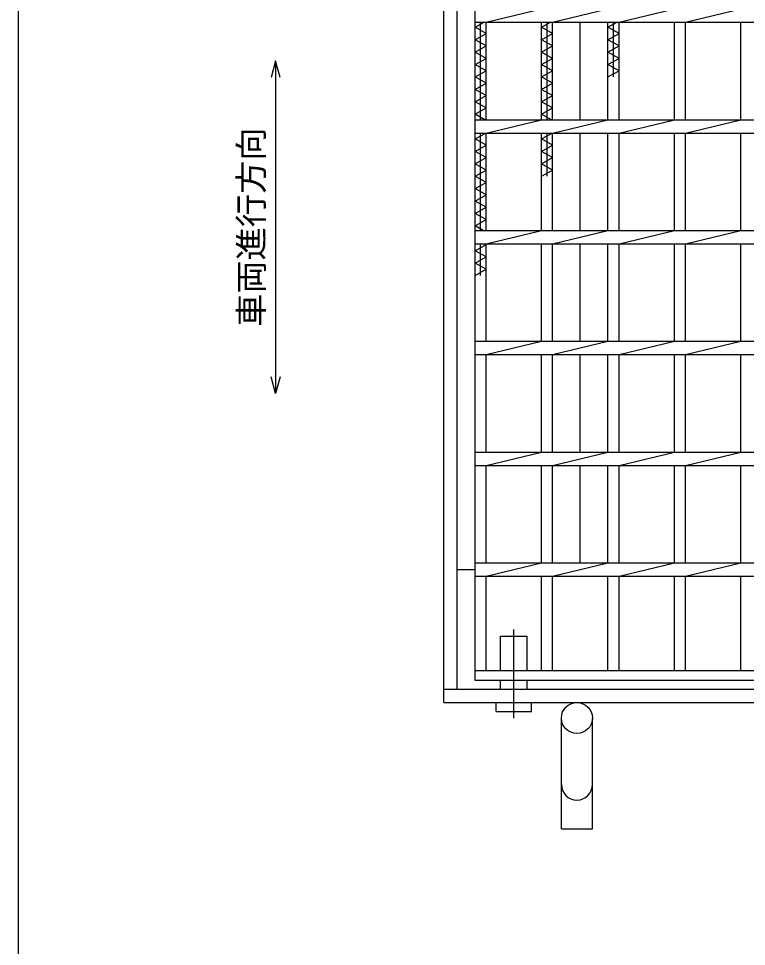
# Model space of a CAD drawing. Units: millimetres at full size, sheet at 1:5; details may follow other scales. Extents: x -910 to 868, y -641 to 524.
# Drawn here: x -862 to -533.5, y -216 to 202.7 of the extents above; entities that cross this region are included whole.
import ezdxf
from ezdxf.enums import TextEntityAlignment as Align

# ---------------------------------------------------------------- set-up
doc = ezdxf.new("R2010")
doc.units = ezdxf.units.MM
doc.header["$LTSCALE"] = 5
doc.linetypes.add('LONG_DASHED_DOTTED', pattern=[15.25, 12, -1.5, 0.25, -1.5])
for name, color, linetype, lineweight in [('0_2', 150, 'Continuous', 25), ('16', 3, 'Continuous', 25), ('19', 6, 'Continuous', 25), ('22', 4, 'Continuous', 25)]:
    doc.layers.add(name, color=color, linetype=linetype, lineweight=lineweight)
doc.styles.add('ベクトル', font='')
doc.styles.get('ベクトル').set_extended_font_data('ベクトル')

msp = doc.modelspace()

# ---------------------------------------------------------------- linework, layer by layer
at = {"layer": '0_2'}
msp.add_line((-862, -575.75), (-862, 524.25), dxfattribs=at)
at = {"layer": '16'}
for p, q in [((-656, -91.463), (-656, 299.537)), ((-656, 201.037), (-656, 207.037)), ((-651, 201.037), (-626, 207.037)), ((-621, 201.037), (-596, 207.037)), ((-591, 201.037), (-566, 207.037)), ((-561, 201.037), (-536, 207.037)), ((-656, 201.037), (-261, 201.037)), ((-656, 198.737), (-651.893, 201.037)), ((-653.5, 157.037), (-653.5, 201.037)), ((-651, 157.037), (-651, 201.037)), ((-626, 157.037), (-626, 201.037)), ((-626, 198.737), (-621.893, 201.037)), ((-623.5, 157.037), (-623.5, 201.037)), ((-621, 157.037), (-621, 201.037)), ((-596, 157.037), (-596, 201.037)), ((-596, 198.737), (-591.893, 201.037)), ((-593.5, 176.337), (-593.5, 201.037)), ((-591, 157.037), (-591, 201.037)), ((-566, 157.037), (-566, 201.037)), ((-561, 157.037), (-561, 201.037)), ((-536, 157.037), (-536, 201.037)), ((-651, 195.937), (-656, 198.737)), ((-621, 195.937), (-626, 198.737)), ((-591, 195.937), (-596, 198.737)), ((-656, 193.137), (-651, 195.937)), ((-651, 190.337), (-656, 193.137)), ((-626, 193.137), (-621, 195.937)), ((-621, 190.337), (-626, 193.137)), ((-596, 193.137), (-591, 195.937)), ((-591, 190.337), (-596, 193.137)), ((-656, 187.537), (-651, 190.337)), ((-626, 187.537), (-621, 190.337)), ((-596, 187.537), (-591, 190.337)), ((-651, 184.737), (-656, 187.537)), ((-656, 181.937), (-651, 184.737)), ((-621, 184.737), (-626, 187.537)), ((-626, 181.937), (-621, 184.737)), ((-591, 184.737), (-596, 187.537)), ((-596, 181.937), (-591, 184.737)), ((-651, 179.137), (-656, 181.937)), ((-621, 179.137), (-626, 181.937)), ((-591, 179.137), (-596, 181.937)), ((-656, 176.337), (-651, 179.137)), ((-651, 173.537), (-656, 176.337)), ((-626, 176.337), (-621, 179.137)), ((-621, 173.537), (-626, 176.337)), ((-596, 176.337), (-591, 179.137)), ((-656, 170.737), (-651, 173.537)), ((-626, 170.737), (-621, 173.537)), ((-651, 167.937), (-656, 170.737)), ((-656, 165.137), (-651, 167.937)), ((-621, 167.937), (-626, 170.737)), ((-626, 165.137), (-621, 167.937)), ((-651, 162.337), (-656, 165.137)), ((-621, 162.337), (-626, 165.137)), ((-656, 159.537), (-651, 162.337)), ((-651.536, 157.037), (-656, 159.537)), ((-626, 159.537), (-621, 162.337)), ((-621.536, 157.037), (-626, 159.537)), ((-656, 151.037), (-656, 157.037)), ((-656, 157.037), (-381, 157.037)), ((-651, 151.037), (-626, 157.037)), ((-621, 151.037), (-596, 157.037)), ((-591, 151.037), (-566, 157.037)), ((-561, 151.037), (-536, 157.037)), ((-656, 148.337), (-651.179, 151.037)), ((-656, 151.037), (-381, 151.037)), ((-653.5, 107.037), (-653.5, 151.037)), ((-651, 107.037), (-651, 151.037)), ((-626, 107.037), (-626, 151.037)), ((-626, 148.337), (-621.179, 151.037)), ((-623.5, 131.537), (-623.5, 151.037)), ((-621, 107.037), (-621, 151.037)), ((-596, 107.037), (-596, 151.037)), ((-591, 107.037), (-591, 151.037)), ((-566, 107.037), (-566, 151.037)), ((-561, 107.037), (-561, 151.037)), ((-536, 107.037), (-536, 151.037)), ((-651, 145.537), (-656, 148.337)), ((-621, 145.537), (-626, 148.337)), ((-656, 142.737), (-651, 145.537)), ((-651, 139.937), (-656, 142.737)), ((-626, 142.737), (-621, 145.537)), ((-621, 139.937), (-626, 142.737)), ((-656, 137.137), (-651, 139.937)), ((-626, 137.137), (-621, 139.937)), ((-651, 134.337), (-656, 137.137)), ((-656, 131.537), (-651, 134.337)), ((-621, 134.337), (-626, 137.137)), ((-626, 131.537), (-621, 134.337)), ((-651, 128.737), (-656, 131.537)), ((-656, 125.937), (-651, 128.737)), ((-651, 123.137), (-656, 125.937)), ((-656, 120.337), (-651, 123.137)), ((-651, 117.537), (-656, 120.337)), ((-656, 114.737), (-651, 117.537)), ((-651, 111.937), (-656, 114.737)), ((-656, 109.137), (-651, 111.937)), ((-652.25, 107.037), (-656, 109.137)), ((-656, 101.037), (-656, 107.037)), ((-656, 107.037), (-381, 107.037)), ((-651, 101.037), (-626, 107.037)), ((-621, 101.037), (-596, 107.037)), ((-591, 101.037), (-566, 107.037)), ((-561, 101.037), (-536, 107.037)), ((-656, 101.037), (-381, 101.037)), ((-656, 97.937), (-651, 100.737)), ((-653.5, 86.737), (-653.5, 101.037)), ((-651, 100.737), (-651.536, 101.037)), ((-651, 57.037), (-651, 101.037)), ((-626, 57.037), (-626, 101.037)), ((-621, 57.037), (-621, 101.037)), ((-596, 57.037), (-596, 101.037)), ((-591, 57.037), (-591, 101.037)), ((-566, 57.037), (-566, 101.037)), ((-561, 57.037), (-561, 101.037)), ((-536, 57.037), (-536, 101.037)), ((-651, 95.137), (-656, 97.937)), ((-656, 92.337), (-651, 95.137)), ((-651, 89.537), (-656, 92.337)), ((-656, 86.737), (-651, 89.537)), ((-656, 51.037), (-656, 57.037)), ((-656, 57.037), (-381, 57.037)), ((-651, 51.037), (-626, 57.037)), ((-621, 51.037), (-596, 57.037)), ((-591, 51.037), (-566, 57.037)), ((-561, 51.037), (-536, 57.037)), ((-656, 51.037), (-381, 51.037)), ((-651, 7.037), (-651, 51.037)), ((-626, 7.037), (-626, 51.037)), ((-621, 7.037), (-621, 51.037)), ((-596, 7.037), (-596, 51.037)), ((-591, 7.037), (-591, 51.037)), ((-566, 7.037), (-566, 51.037)), ((-561, 7.037), (-561, 51.037)), ((-536, 7.037), (-536, 51.037)), ((-656, 7.037), (-261, 7.037)), ((-656, 1.037), (-656, 7.037)), ((-651, 1.037), (-626, 7.037)), ((-621, 1.037), (-596, 7.037)), ((-591, 1.037), (-566, 7.037)), ((-561, 1.037), (-536, 7.037)), ((-656, 1.037), (-261, 1.037)), ((-651, -42.963), (-651, 1.037)), ((-626, -42.963), (-626, 1.037)), ((-621, -42.963), (-621, 1.037)), ((-596, -42.963), (-596, 1.037)), ((-591, -42.963), (-591, 1.037)), ((-566, -42.963), (-566, 1.037)), ((-561, -42.963), (-561, 1.037)), ((-536, -42.963), (-536, 1.037)), ((-656, -42.963), (-261, -42.963)), ((-656, -48.963), (-656, -42.963)), ((-651, -48.963), (-626, -42.963)), ((-621, -48.963), (-596, -42.963)), ((-591, -48.963), (-566, -42.963)), ((-561, -48.963), (-536, -42.963)), ((-656, -48.963), (-261, -48.963)), ((-651, -91.463), (-651, -48.963)), ((-626, -91.463), (-626, -48.963)), ((-621, -91.463), (-621, -48.963)), ((-596, -91.463), (-596, -48.963)), ((-591, -91.463), (-591, -48.963)), ((-566, -91.463), (-566, -48.963)), ((-561, -91.463), (-561, -48.963)), ((-536, -91.463), (-536, -48.963)), ((-656, -91.463), (-261, -91.463)), ((-656, -95.963), (-656, -91.463)), ((-656, -91.463), (-651, -91.463)), ((-626, -91.463), (-621, -91.463)), ((-596, -91.463), (-591, -91.463)), ((-566, -91.463), (-561, -91.463)), ((-536, -91.463), (-531, -91.463)), ((-261, -95.963), (-656, -95.963))]:
    msp.add_line(p, q, dxfattribs=at)
at = {"layer": '19'}
for p, q in [((-670, -105.963), (-670, 314.037)), ((-664, -99.963), (-664, 308.037)), ((-608.5, 157.037), (-608.5, 201.037)), ((-608.5, 107.037), (-608.5, 151.037)), ((-608.5, 57.037), (-608.5, 101.037)), ((-608.5, 7.037), (-608.5, 51.037)), ((-608.5, -42.963), (-608.5, 1.037)), ((-664, -45.963), (-656, -45.963)), ((-644.5, -91.463), (-644.5, -75.963)), ((-644.5, -75.963), (-632.5, -75.963)), ((-632.5, -91.463), (-632.5, -75.963)), ((-644.5, -99.963), (-644.5, -95.963)), ((-632.5, -99.963), (-632.5, -95.963)), ((-670, -99.963), (-247, -99.963)), ((-670, -105.963), (-247, -105.963)), ((-646.5, -109.963), (-646.5, -105.963)), ((-630.5, -109.963), (-630.5, -105.963)), ((-646.5, -109.963), (-630.5, -109.963)), ((-617, -162.963), (-617, -112.963)), ((-603, -162.963), (-603, -112.963)), ((-617, -162.963), (-603, -162.963))]:
    msp.add_line(p, q, dxfattribs=at)
at = {"layer": '19', "linetype": 'LONG_DASHED_DOTTED'}
msp.add_line((-638.5, -112.963), (-638.5, -72.963), dxfattribs=at)
at = {"layer": '19'}
msp.add_circle((-610, -112.963), 7, dxfattribs=at)
msp.add_arc((-610, -142.963), 7, 180, 0, dxfattribs=at)
at = {"layer": '22'}
for p, q in [((-746, 183.537), (-748, 176.037)), ((-744, 176.037), (-746, 183.537)), ((-746, 183.537), (-746, 33.537)), ((-746, 33.537), (-748, 41.037)), ((-744, 41.037), (-746, 33.537))]:
    msp.add_line(p, q, dxfattribs=at)

# ---------------------------------------------------------------- texts
at = {"layer": '22', "color": 2, "style": 'ベクトル'}
msp.add_text('車両進行方向', height=11, rotation=90, dxfattribs=at).set_placement((-757, 63.537), align=Align.MIDDLE_LEFT)

doc.saveas('drawing.dxf')
